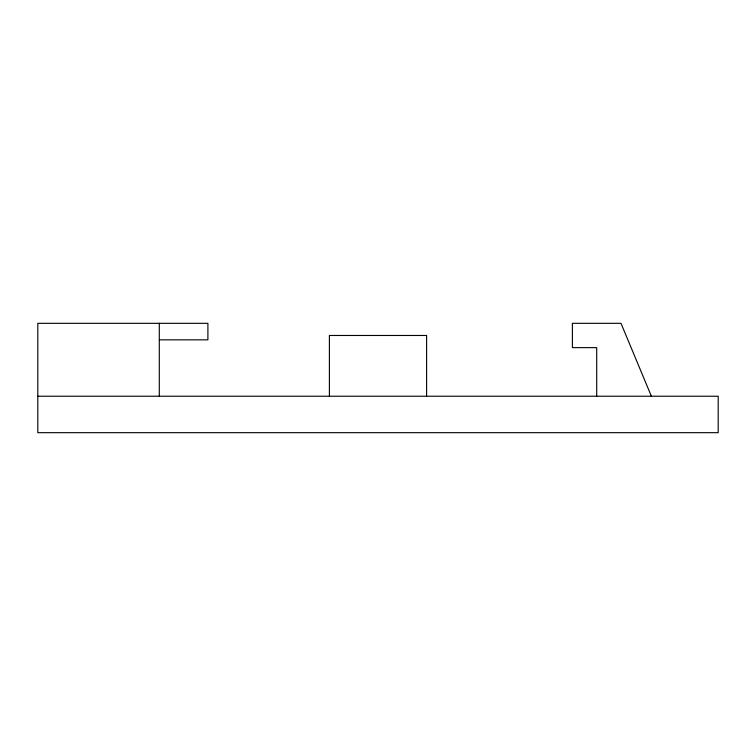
<?xml version="1.0" encoding="UTF-8"?>
<svg xmlns="http://www.w3.org/2000/svg" width="756" height="756" viewBox="0 0 756 756"><rect width="100%" height="100%" fill="white"/><g stroke="black" fill="none" stroke-linecap="round" stroke-linejoin="round"><path stroke-width="1.13" d="M159.696 339.85L207.9 339.85L207.9 323.322L37.8 323.322L37.8 432.678L718.2 432.678L718.2 396.229L37.8 396.229M651.379 396.229L620.997 323.322L572.396 323.322L572.396 347.628L596.701 347.628L596.701 396.229M426.601 396.229L426.601 335.475L329.399 335.475L329.399 396.229M159.299 323.322L159.299 396.229"/></g></svg>
